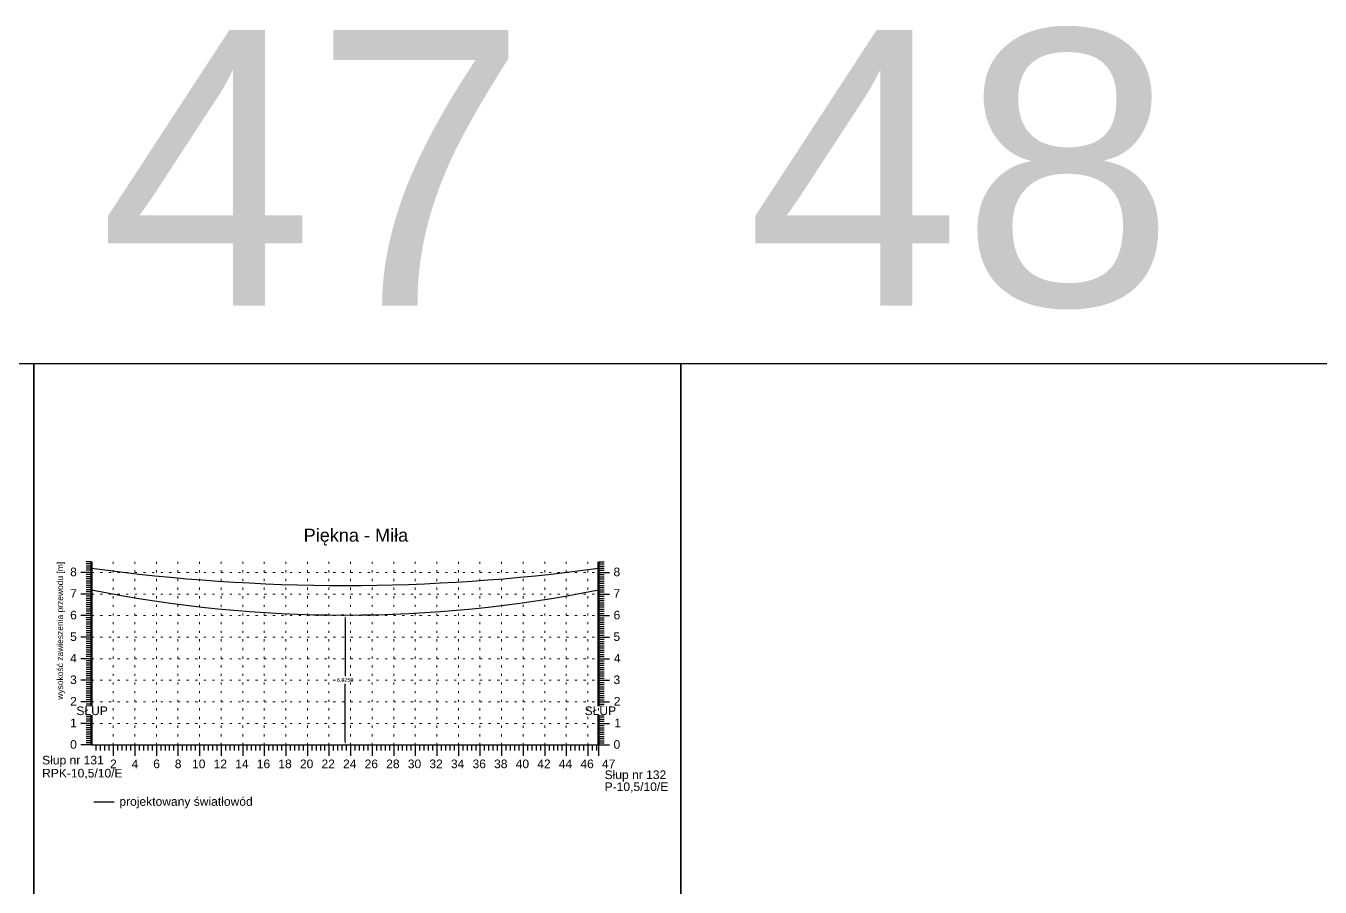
# Model space of a CAD drawing. Header units: metres. Extents: x -155 to 1812, y 681 to 886.
# Drawn here: x 1074.2 to 1134.2, y 836.2 to 876.2 of the extents above; entities that cross this region are included whole.
import ezdxf

# ---------------------------------------------------------------- set-up
doc = ezdxf.new("R2010")
doc.units = ezdxf.units.M
doc.header["$MEASUREMENT"] = 0
doc.linetypes.add('ACAD_ISO07W100', pattern=[3, 0, -3])
doc.layers.add('ramka', color=7, linetype='Continuous', plot=False)
doc.styles.get("Standard").update_dxf_attribs({"font": 'arial.ttf'})
doc.dimstyles.get("Standard").update_dxf_attribs({"dimtxt": 0.18, "dimasz": 0.18, "dimexe": 0.18, "dimexo": 0.0625, "dimgap": 0.09, "dimtad": 0, "dimtih": 1, "dimtoh": 1, "dimdec": 4, "dimzin": 0, "dimdsep": 46, "dimtxsty": 'Standard', "dimcen": 0.09, "dimadec": 0, "dimazin": 0, "dimtfac": 1, "dimtdec": 4, "dimtofl": 0, "dimtmove": 0, "dimatfit": 3, "dimfxl": 1, "dimtolj": 1, "dimtzin": 0, "dimarcsym": 0})

# ---------------------------------------------------------------- blocks, each defined once
blk = doc.blocks.new('*D203')
at = {"color": 0, "lineweight": -2}
for p, q in [((1088.917, 848.858), (1088.799, 848.858)), ((1088.979, 848.678), (1088.979, 846.028)), ((1088.979, 843.013), (1088.979, 845.664)), ((1079.892, 842.833), (1089.159, 842.833))]:
    blk.add_line(p, q, dxfattribs=at)
at = {"color": 0}
for points in [[(1089.009, 848.678), (1088.949, 848.678), (1088.979, 848.858)], [(1088.949, 843.013), (1089.009, 843.013), (1088.979, 842.833)]]:
    blk.add_solid(points, dxfattribs=at)
at = {"layer": 'Defpoints', "color": 0}
for p in [(1088.979, 848.858), (1079.829, 842.833), (1088.979, 842.833)]:
    blk.add_point(p, dxfattribs=at)
at = {"color": 0, "lineweight": 25, "insert": (1088.979, 845.846), "char_height": 0.18, "attachment_point": 5}
blk.add_mtext('\\A1;6.0250', dxfattribs=at)

msp = doc.modelspace()

# ---------------------------------------------------------------- linework, layer by layer
for p, q in [((1077.22936, 851.33334), (1076.97936, 851.33334)), ((1077.22936, 851.33334), (1077.22936, 842.83334)), ((1100.72936, 851.33334), (1100.72936, 842.83334)), ((1100.72936, 851.33334), (1100.97936, 851.33334)), ((1077.22936, 850.83334), (1076.72936, 850.83334)), ((1077.22936, 850.83334), (1076.72936, 850.83334)), ((1077.22936, 851.23334), (1076.97936, 851.23334)), ((1077.22936, 851.13334), (1076.97936, 851.13334)), ((1077.22936, 851.03334), (1076.97936, 851.03334)), ((1077.22936, 850.93334), (1076.97936, 850.93334)), ((1077.22936, 850.73334), (1076.97936, 850.73334)), ((1100.72936, 851.23334), (1100.97936, 851.23334)), ((1100.72936, 851.13334), (1100.97936, 851.13334)), ((1100.72936, 851.03334), (1100.97936, 851.03334)), ((1100.72936, 850.93334), (1100.97936, 850.93334)), ((1100.72936, 850.83334), (1101.22936, 850.83334)), ((1100.72936, 850.83334), (1101.22936, 850.83334)), ((1100.72936, 850.73334), (1100.97936, 850.73334)), ((1077.22936, 850.63334), (1076.97936, 850.63334)), ((1077.22936, 850.53334), (1076.97936, 850.53334)), ((1077.22936, 850.43334), (1076.97936, 850.43334)), ((1077.22936, 850.33334), (1076.97936, 850.33334)), ((1077.22936, 850.23334), (1076.97936, 850.23334)), ((1077.22936, 850.13334), (1076.97936, 850.13334)), ((1100.72936, 850.63334), (1100.97936, 850.63334)), ((1100.72936, 850.53334), (1100.97936, 850.53334)), ((1100.72936, 850.43334), (1100.97936, 850.43334)), ((1100.72936, 850.33334), (1100.97936, 850.33334)), ((1100.72936, 850.23334), (1100.97936, 850.23334)), ((1100.72936, 850.13334), (1100.97936, 850.13334)), ((1077.22936, 849.83334), (1076.72936, 849.83334)), ((1077.22936, 849.83334), (1076.72936, 849.83334)), ((1077.22936, 850.03334), (1076.97936, 850.03334)), ((1077.22936, 849.93334), (1076.97936, 849.93334)), ((1077.22936, 849.73334), (1076.97936, 849.73334)), ((1077.22936, 849.63334), (1076.97936, 849.63334)), ((1077.22936, 849.53334), (1076.97936, 849.53334)), ((1100.72936, 850.03334), (1100.97936, 850.03334)), ((1100.72936, 849.93334), (1100.97936, 849.93334)), ((1100.72936, 849.83334), (1101.22936, 849.83334)), ((1100.72936, 849.83334), (1101.22936, 849.83334)), ((1100.72936, 849.73334), (1100.97936, 849.73334)), ((1100.72936, 849.63334), (1100.97936, 849.63334)), ((1100.72936, 849.53334), (1100.97936, 849.53334)), ((1077.22936, 849.43334), (1076.97936, 849.43334)), ((1077.22936, 849.33334), (1076.97936, 849.33334)), ((1077.22936, 849.23334), (1076.97936, 849.23334)), ((1077.22936, 849.13334), (1076.97936, 849.13334)), ((1077.22936, 849.03334), (1076.97936, 849.03334)), ((1077.22936, 848.93334), (1076.97936, 848.93334)), ((1100.72936, 849.43334), (1100.97936, 849.43334)), ((1100.72936, 849.33334), (1100.97936, 849.33334)), ((1100.72936, 849.23334), (1100.97936, 849.23334)), ((1100.72936, 849.13334), (1100.97936, 849.13334)), ((1100.72936, 849.03334), (1100.97936, 849.03334)), ((1100.72936, 848.93334), (1100.97936, 848.93334)), ((1077.22936, 848.83334), (1076.72936, 848.83334)), ((1077.22936, 848.83334), (1076.72936, 848.83334)), ((1077.22936, 848.73334), (1076.97936, 848.73334)), ((1077.22936, 848.63334), (1076.97936, 848.63334)), ((1077.22936, 848.53334), (1076.97936, 848.53334)), ((1077.22936, 848.43334), (1076.97936, 848.43334)), ((1077.22936, 848.33334), (1076.97936, 848.33334)), ((1100.72936, 848.83334), (1101.22936, 848.83334)), ((1100.72936, 848.83334), (1101.22936, 848.83334)), ((1100.72936, 848.73334), (1100.97936, 848.73334)), ((1100.72936, 848.63334), (1100.97936, 848.63334)), ((1100.72936, 848.53334), (1100.97936, 848.53334)), ((1100.72936, 848.43334), (1100.97936, 848.43334)), ((1100.72936, 848.33334), (1100.97936, 848.33334)), ((1077.22936, 847.83334), (1076.72936, 847.83334)), ((1077.22936, 847.83334), (1076.72936, 847.83334)), ((1077.22936, 848.23334), (1076.97936, 848.23334)), ((1077.22936, 848.13334), (1076.97936, 848.13334)), ((1077.22936, 848.03334), (1076.97936, 848.03334)), ((1077.22936, 847.93334), (1076.97936, 847.93334)), ((1077.22936, 847.73334), (1076.97936, 847.73334)), ((1100.72936, 848.23334), (1100.97936, 848.23334)), ((1100.72936, 848.13334), (1100.97936, 848.13334)), ((1100.72936, 848.03334), (1100.97936, 848.03334)), ((1100.72936, 847.93334), (1100.97936, 847.93334)), ((1100.72936, 847.83334), (1101.22936, 847.83334)), ((1100.72936, 847.83334), (1101.22936, 847.83334)), ((1100.72936, 847.73334), (1100.97936, 847.73334)), ((1077.22936, 847.63334), (1076.97936, 847.63334)), ((1077.22936, 847.53334), (1076.97936, 847.53334)), ((1077.22936, 847.43334), (1076.97936, 847.43334)), ((1077.22936, 847.33334), (1076.97936, 847.33334)), ((1077.22936, 847.23334), (1076.97936, 847.23334)), ((1077.22936, 847.13334), (1076.97936, 847.13334)), ((1100.72936, 847.63334), (1100.97936, 847.63334)), ((1100.72936, 847.53334), (1100.97936, 847.53334)), ((1100.72936, 847.43334), (1100.97936, 847.43334)), ((1100.72936, 847.33334), (1100.97936, 847.33334)), ((1100.72936, 847.23334), (1100.97936, 847.23334)), ((1100.72936, 847.13334), (1100.97936, 847.13334)), ((1077.22936, 846.83334), (1076.72936, 846.83334)), ((1077.22936, 846.83334), (1076.72936, 846.83334)), ((1077.22936, 847.03334), (1076.97936, 847.03334)), ((1077.22936, 846.93334), (1076.97936, 846.93334)), ((1077.22936, 846.73334), (1076.97936, 846.73334)), ((1077.22936, 846.63334), (1076.97936, 846.63334)), ((1077.22936, 846.53334), (1076.97936, 846.53334)), ((1100.72936, 847.03334), (1100.97936, 847.03334)), ((1100.72936, 846.93334), (1100.97936, 846.93334)), ((1100.72936, 846.83334), (1101.22936, 846.83334)), ((1100.72936, 846.83334), (1101.22936, 846.83334)), ((1100.72936, 846.73334), (1100.97936, 846.73334)), ((1100.72936, 846.63334), (1100.97936, 846.63334)), ((1100.72936, 846.53334), (1100.97936, 846.53334)), ((1077.22936, 846.43334), (1076.97936, 846.43334)), ((1077.22936, 846.33334), (1076.97936, 846.33334)), ((1077.22936, 846.23334), (1076.97936, 846.23334)), ((1077.22936, 846.13334), (1076.97936, 846.13334)), ((1077.22936, 846.03334), (1076.97936, 846.03334)), ((1077.22936, 845.93334), (1076.97936, 845.93334)), ((1100.72936, 846.43334), (1100.97936, 846.43334)), ((1100.72936, 846.33334), (1100.97936, 846.33334)), ((1100.72936, 846.23334), (1100.97936, 846.23334)), ((1100.72936, 846.13334), (1100.97936, 846.13334)), ((1100.72936, 846.03334), (1100.97936, 846.03334)), ((1100.72936, 845.93334), (1100.97936, 845.93334)), ((1077.22936, 845.83334), (1076.72936, 845.83334)), ((1077.22936, 845.83334), (1076.72936, 845.83334)), ((1077.22936, 845.73334), (1076.97936, 845.73334)), ((1077.22936, 845.63334), (1076.97936, 845.63334)), ((1077.22936, 845.53334), (1076.97936, 845.53334)), ((1077.22936, 845.43334), (1076.97936, 845.43334)), ((1077.22936, 845.33334), (1076.97936, 845.33334)), ((1100.72936, 845.83334), (1101.22936, 845.83334)), ((1100.72936, 845.83334), (1101.22936, 845.83334)), ((1100.72936, 845.73334), (1100.97936, 845.73334)), ((1100.72936, 845.63334), (1100.97936, 845.63334)), ((1100.72936, 845.53334), (1100.97936, 845.53334)), ((1100.72936, 845.43334), (1100.97936, 845.43334)), ((1100.72936, 845.33334), (1100.97936, 845.33334)), ((1077.22936, 844.83334), (1076.72936, 844.83334)), ((1077.22936, 844.83334), (1076.72936, 844.83334)), ((1077.22936, 845.23334), (1076.97936, 845.23334)), ((1077.22936, 845.13334), (1076.97936, 845.13334)), ((1077.22936, 845.03334), (1076.97936, 845.03334)), ((1077.22936, 844.93334), (1076.97936, 844.93334)), ((1077.22936, 844.73334), (1076.97936, 844.73334)), ((1100.72936, 845.23334), (1100.97936, 845.23334)), ((1100.72936, 845.13334), (1100.97936, 845.13334)), ((1100.72936, 845.03334), (1100.97936, 845.03334)), ((1100.72936, 844.93334), (1100.97936, 844.93334)), ((1100.72936, 844.83334), (1101.22936, 844.83334)), ((1100.72936, 844.83334), (1101.22936, 844.83334)), ((1100.72936, 844.73334), (1100.97936, 844.73334)), ((1077.22936, 844.63334), (1076.97936, 844.63334)), ((1077.22936, 844.53334), (1076.97936, 844.53334)), ((1077.22936, 844.43334), (1076.97936, 844.43334)), ((1077.22936, 844.33334), (1076.97936, 844.33334)), ((1077.22936, 844.23334), (1076.97936, 844.23334)), ((1077.22936, 844.13334), (1076.97936, 844.13334)), ((1100.72936, 844.63334), (1100.97936, 844.63334)), ((1100.72936, 844.53334), (1100.97936, 844.53334)), ((1100.72936, 844.43334), (1100.97936, 844.43334)), ((1100.72936, 844.33334), (1100.97936, 844.33334)), ((1100.72936, 844.23334), (1100.97936, 844.23334)), ((1100.72936, 844.13334), (1100.97936, 844.13334)), ((1077.22936, 843.83334), (1076.72936, 843.83334)), ((1077.22936, 843.83334), (1076.72936, 843.83334)), ((1077.22936, 844.03334), (1076.97936, 844.03334)), ((1077.22936, 843.93334), (1076.97936, 843.93334)), ((1077.22936, 843.73334), (1076.97936, 843.73334)), ((1077.22936, 843.63334), (1076.97936, 843.63334)), ((1077.22936, 843.53334), (1076.97936, 843.53334)), ((1100.72936, 844.03334), (1100.97936, 844.03334)), ((1100.72936, 843.93334), (1100.97936, 843.93334)), ((1100.72936, 843.83334), (1101.22936, 843.83334)), ((1100.72936, 843.83334), (1101.22936, 843.83334)), ((1100.72936, 843.73334), (1100.97936, 843.73334)), ((1100.72936, 843.63334), (1100.97936, 843.63334)), ((1100.72936, 843.53334), (1100.97936, 843.53334)), ((1077.22936, 843.43334), (1076.97936, 843.43334)), ((1077.22936, 843.33334), (1076.97936, 843.33334)), ((1077.22936, 843.23334), (1076.97936, 843.23334)), ((1077.22936, 843.13334), (1076.97936, 843.13334)), ((1077.22936, 843.03334), (1076.97936, 843.03334)), ((1077.22936, 842.93334), (1076.97936, 842.93334)), ((1100.72936, 843.43334), (1100.97936, 843.43334)), ((1100.72936, 843.33334), (1100.97936, 843.33334)), ((1100.72936, 843.23334), (1100.97936, 843.23334)), ((1100.72936, 843.13334), (1100.97936, 843.13334)), ((1100.72936, 843.03334), (1100.97936, 843.03334)), ((1100.72936, 842.93334), (1100.97936, 842.93334)), ((1077.22936, 842.83334), (1076.72936, 842.83334)), ((1077.22936, 842.83334), (1076.97936, 842.83334)), ((1077.22936, 842.83334), (1100.72936, 842.83334)), ((1077.42936, 842.83334), (1077.42936, 842.58334)), ((1077.62936, 842.83334), (1077.62936, 842.58334)), ((1077.82936, 842.83334), (1077.82936, 842.58334)), ((1078.02936, 842.83334), (1078.02936, 842.58334)), ((1078.22936, 842.83334), (1078.22936, 842.33334)), ((1078.42936, 842.83334), (1078.42936, 842.58334)), ((1078.62936, 842.83334), (1078.62936, 842.58334)), ((1078.82936, 842.83334), (1078.82936, 842.58334)), ((1079.02936, 842.83334), (1079.02936, 842.58334)), ((1079.22936, 842.83334), (1079.22936, 842.33334)), ((1079.42936, 842.83334), (1079.42936, 842.58334)), ((1079.62936, 842.83334), (1079.62936, 842.58334)), ((1079.82936, 842.83334), (1079.82936, 842.58334)), ((1080.02936, 842.83334), (1080.02936, 842.58334)), ((1080.22936, 842.83334), (1080.22936, 842.33334)), ((1080.42936, 842.83334), (1080.42936, 842.58334)), ((1080.62936, 842.83334), (1080.62936, 842.58334)), ((1080.82936, 842.83334), (1080.82936, 842.58334)), ((1081.02936, 842.83334), (1081.02936, 842.58334)), ((1081.22936, 842.83334), (1081.22936, 842.33334)), ((1081.42936, 842.83334), (1081.42936, 842.58334)), ((1081.62936, 842.83334), (1081.62936, 842.58334)), ((1081.82936, 842.83334), (1081.82936, 842.58334)), ((1082.02936, 842.83334), (1082.02936, 842.58334)), ((1082.22936, 842.83334), (1082.22936, 842.33334)), ((1082.42936, 842.83334), (1082.42936, 842.58334)), ((1082.62936, 842.83334), (1082.62936, 842.58334)), ((1082.82936, 842.83334), (1082.82936, 842.58334)), ((1083.02936, 842.83334), (1083.02936, 842.58334)), ((1083.22936, 842.83334), (1083.22936, 842.33334)), ((1083.42936, 842.83334), (1083.42936, 842.58334)), ((1083.62936, 842.83334), (1083.62936, 842.58334)), ((1083.82936, 842.83334), (1083.82936, 842.58334)), ((1084.02936, 842.83334), (1084.02936, 842.58334)), ((1084.22936, 842.83334), (1084.22936, 842.33334)), ((1084.42936, 842.83334), (1084.42936, 842.58334)), ((1084.62936, 842.83334), (1084.62936, 842.58334)), ((1084.82936, 842.83334), (1084.82936, 842.58334)), ((1085.02936, 842.83334), (1085.02936, 842.58334)), ((1085.22936, 842.83334), (1085.22936, 842.33334)), ((1085.42936, 842.83334), (1085.42936, 842.58334)), ((1085.62936, 842.83334), (1085.62936, 842.58334)), ((1085.82936, 842.83334), (1085.82936, 842.58334)), ((1086.02936, 842.83334), (1086.02936, 842.58334)), ((1086.22936, 842.83334), (1086.22936, 842.33334)), ((1086.42936, 842.83334), (1086.42936, 842.58334)), ((1086.62936, 842.83334), (1086.62936, 842.58334)), ((1086.82936, 842.83334), (1086.82936, 842.58334)), ((1087.02936, 842.83334), (1087.02936, 842.58334)), ((1087.22936, 842.83334), (1087.22936, 842.33334)), ((1087.42936, 842.83334), (1087.42936, 842.58334)), ((1087.62936, 842.83334), (1087.62936, 842.58334)), ((1087.82936, 842.83334), (1087.82936, 842.58334)), ((1088.02936, 842.83334), (1088.02936, 842.58334)), ((1088.22936, 842.83334), (1088.22936, 842.33334)), ((1088.42936, 842.83334), (1088.42936, 842.58334)), ((1088.62936, 842.83334), (1088.62936, 842.58334)), ((1088.82936, 842.83334), (1088.82936, 842.58334)), ((1089.02936, 842.83334), (1089.02936, 842.58334)), ((1089.22936, 842.83334), (1089.22936, 842.33334)), ((1089.42936, 842.83334), (1089.42936, 842.58334)), ((1089.62936, 842.83334), (1089.62936, 842.58334)), ((1089.82936, 842.83334), (1089.82936, 842.58334)), ((1090.02936, 842.83334), (1090.02936, 842.58334)), ((1090.22936, 842.83334), (1090.22936, 842.33334)), ((1090.42936, 842.83334), (1090.42936, 842.58334)), ((1090.62936, 842.83334), (1090.62936, 842.58334)), ((1090.82936, 842.83334), (1090.82936, 842.58334)), ((1091.02936, 842.83334), (1091.02936, 842.58334)), ((1091.22936, 842.83334), (1091.22936, 842.33334)), ((1091.42936, 842.83334), (1091.42936, 842.58334)), ((1091.62936, 842.83334), (1091.62936, 842.58334)), ((1091.82936, 842.83334), (1091.82936, 842.58334)), ((1092.02936, 842.83334), (1092.02936, 842.58334)), ((1092.22936, 842.83334), (1092.22936, 842.33334)), ((1092.42936, 842.83334), (1092.42936, 842.58334)), ((1092.62936, 842.83334), (1092.62936, 842.58334)), ((1092.82936, 842.83334), (1092.82936, 842.58334)), ((1093.02936, 842.83334), (1093.02936, 842.58334)), ((1093.22936, 842.83334), (1093.22936, 842.33334)), ((1093.42936, 842.83334), (1093.42936, 842.58334)), ((1093.62936, 842.83334), (1093.62936, 842.58334)), ((1093.82936, 842.83334), (1093.82936, 842.58334)), ((1094.02936, 842.83334), (1094.02936, 842.58334)), ((1094.22936, 842.83334), (1094.22936, 842.33334)), ((1094.42936, 842.83334), (1094.42936, 842.58334)), ((1094.62936, 842.83334), (1094.62936, 842.58334)), ((1094.82936, 842.83334), (1094.82936, 842.58334)), ((1095.02936, 842.83334), (1095.02936, 842.58334)), ((1095.22936, 842.83334), (1095.22936, 842.33334)), ((1095.42936, 842.83334), (1095.42936, 842.58334)), ((1095.62936, 842.83334), (1095.62936, 842.58334)), ((1095.82936, 842.83334), (1095.82936, 842.58334)), ((1096.02936, 842.83334), (1096.02936, 842.58334)), ((1096.22936, 842.83334), (1096.22936, 842.33334)), ((1096.22936, 842.83334), (1096.22936, 842.33334)), ((1096.42936, 842.83334), (1096.42936, 842.58334)), ((1096.62936, 842.83334), (1096.62936, 842.58334)), ((1096.82936, 842.83334), (1096.82936, 842.58334)), ((1097.02936, 842.83334), (1097.02936, 842.58334)), ((1097.22936, 842.83334), (1097.22936, 842.33334)), ((1097.22936, 842.83334), (1097.22936, 842.33334)), ((1097.42936, 842.83334), (1097.42936, 842.58334)), ((1097.62936, 842.83334), (1097.62936, 842.58334)), ((1097.82936, 842.83334), (1097.82936, 842.58334)), ((1098.02936, 842.83334), (1098.02936, 842.58334)), ((1098.22936, 842.83334), (1098.22936, 842.33334)), ((1098.22936, 842.83334), (1098.22936, 842.33334)), ((1098.42936, 842.83334), (1098.42936, 842.58334)), ((1098.62936, 842.83334), (1098.62936, 842.58334)), ((1098.82936, 842.83334), (1098.82936, 842.58334)), ((1099.02936, 842.83334), (1099.02936, 842.58334)), ((1099.22936, 842.83334), (1099.22936, 842.33334)), ((1099.22936, 842.83334), (1099.22936, 842.33334)), ((1099.42936, 842.83334), (1099.42936, 842.58334)), ((1099.62936, 842.83334), (1099.62936, 842.58334)), ((1099.82936, 842.83334), (1099.82936, 842.58334)), ((1100.02936, 842.83334), (1100.02936, 842.58334)), ((1100.22936, 842.83334), (1100.22936, 842.33334)), ((1100.22936, 842.83334), (1100.22936, 842.33334)), ((1100.42936, 842.83334), (1100.42936, 842.58334)), ((1100.62936, 842.83334), (1100.62936, 842.58334)), ((1100.72936, 842.83334), (1101.22936, 842.83334)), ((1100.72936, 842.83334), (1100.97936, 842.83334)), ((1100.72936, 842.83334), (1100.72936, 842.33334)), ((1100.72936, 842.83334), (1100.72936, 842.33334))]:
    msp.add_line(p, q)
at = {"lineweight": 100}
for p, q in [((1077.22936, 851.33334), (1077.22936, 842.83334)), ((1100.72936, 851.33334), (1100.72936, 842.83334))]:
    msp.add_line(p, q, dxfattribs=at)
at = {"linetype": 'ACAD_ISO07W100', "lineweight": 15, "ltscale": 0.1}
for p, q in [((1078.22936, 842.83334), (1078.22936, 851.33334)), ((1079.22936, 842.83334), (1079.22936, 851.33334)), ((1080.22936, 842.83334), (1080.22936, 851.33334)), ((1081.22936, 842.83334), (1081.22936, 851.33334)), ((1082.22936, 842.83334), (1082.22936, 851.33334)), ((1083.22936, 842.83334), (1083.22936, 851.33334)), ((1084.22936, 842.83334), (1084.22936, 851.33334)), ((1085.22936, 842.83334), (1085.22936, 851.33334)), ((1086.22936, 842.83334), (1086.22936, 851.33334)), ((1087.22936, 842.83334), (1087.22936, 851.33334)), ((1088.22936, 842.83334), (1088.22936, 851.33334)), ((1089.22936, 842.83334), (1089.22936, 851.33334)), ((1090.22936, 842.83334), (1090.22936, 851.33334)), ((1091.22936, 842.83334), (1091.22936, 851.33334)), ((1092.22936, 842.83334), (1092.22936, 851.33334)), ((1093.22936, 842.83334), (1093.22936, 851.33334)), ((1094.22936, 842.83334), (1094.22936, 851.33334)), ((1095.22936, 842.83334), (1095.22936, 851.33334)), ((1096.22936, 842.83334), (1096.22936, 851.33334)), ((1097.22936, 842.83334), (1097.22936, 851.33334)), ((1098.22936, 842.83334), (1098.22936, 851.33334)), ((1099.22936, 842.83334), (1099.22936, 851.33334)), ((1100.72936, 842.83334), (1100.72936, 851.33334)), ((1077.22936, 850.83334), (1100.72936, 850.83334)), ((1077.22936, 849.83334), (1100.72936, 849.83334)), ((1077.22936, 848.83334), (1100.72936, 848.83334)), ((1077.22936, 847.83334), (1100.72936, 847.83334)), ((1077.22936, 846.83334), (1100.72936, 846.83334)), ((1077.22936, 845.83334), (1100.72936, 845.83334)), ((1077.22936, 844.83334), (1100.72936, 844.83334)), ((1077.22936, 843.83334), (1100.72936, 843.83334))]:
    msp.add_line(p, q, dxfattribs=at)
at = {"color": 3, "lineweight": 25}
msp.add_line((1077.33491, 840.20312), (1078.2655, 840.20312), dxfattribs=at)
at = {"lineweight": 25}
for points in [[(1044.54271, 860.52182), (1074.54271, 860.52182), (1074.54271, 830.52182), (1044.54271, 830.52182), (1044.54271, 860.52182)], [(1074.54271, 860.52182), (1104.54271, 860.52182), (1104.54271, 830.52182), (1074.54271, 830.52182), (1074.54271, 860.52182)], [(1104.54271, 860.52182), (1134.54271, 860.52182), (1134.54271, 830.52182), (1104.54271, 830.52182), (1104.54271, 860.52182)], [(1100.72936, 842.83334), (1101.22936, 842.83334)]]:
    msp.add_lwpolyline(points, dxfattribs=at)
at = {"lineweight": 30}
msp.add_arc((1088.97936, 936.9224), 86.68906, 262.2100437, 277.7899563, dxfattribs=at)
at = {"color": 3, "lineweight": 30}
msp.add_arc((1088.97936, 908.19584), 59.3375, 258.5788137, 281.4211863, dxfattribs=at)
at = {"layer": 'ramka'}
msp.add_line((1077.22936, 842.83334), (1089.22936, 842.83334), dxfattribs=at)
at = {"layer": 'ramka', "color": 6}
msp.add_line((1100.22936, 842.83334), (1100.72936, 842.83334), dxfattribs=at)

# ---------------------------------------------------------------- texts
at = {"lineweight": 25}
for s, p in [('47', (1077.58131, 863.21103)), ('48', (1107.58131, 863.21103))]:
    msp.add_text(s, height=12.782133, dxfattribs=at).set_placement(p)
for s, p in [('8', (1076.2321, 850.65925)), ('8', (1101.41775, 850.65925)), ('7', (1076.2321, 849.65925)), ('7', (1101.41475, 849.65925)), ('6', (1076.2321, 848.65925)), ('6', (1101.42048, 848.65925)), ('5', (1076.2321, 847.65925)), ('5', (1101.41502, 847.65925)), ('4', (1076.2321, 846.65925)), ('4', (1101.43576, 846.65925)), ('3', (1076.2321, 845.65925)), ('3', (1101.41775, 845.65925)), ('2', (1076.2321, 844.65925)), ('2', (1101.42894, 844.65925)), ('1', (1076.2321, 843.65925)), ('1', (1101.45759, 843.65925)), ('0', (1076.2321, 842.65925)), ('0', (1101.41939, 842.65925)), ('Słup nr 131', (1074.93411, 841.93143)), ('RPK-10,5/10/E', (1074.93411, 841.32654)), ('2', (1078.08255, 841.75766)), ('4', (1079.08255, 841.75766)), ('6', (1080.08255, 841.75766)), ('8', (1081.08255, 841.75766)), ('10', (1081.88255, 841.75766)), ('12', (1082.88255, 841.75766)), ('14', (1083.88255, 841.75766)), ('16', (1084.88255, 841.75766)), ('18', (1085.88255, 841.75766)), ('20', (1086.88255, 841.75766)), ('22', (1087.88255, 841.75766)), ('24', (1088.88255, 841.75766)), ('26', (1089.88255, 841.75766)), ('28', (1090.88255, 841.75766)), ('30', (1091.88255, 841.75766)), ('32', (1092.88255, 841.75766)), ('34', (1093.88255, 841.75766)), ('36', (1094.88255, 841.75766)), ('38', (1095.88255, 841.75766)), ('40', (1096.88255, 841.75766)), ('42', (1097.88255, 841.75766)), ('44', (1098.88255, 841.75766)), ('46', (1099.88255, 841.75766)), ('47', (1100.88255, 841.75766)), ('Słup nr 132', (1101.00433, 841.25219)), ('P-10,5/10/E', (1101.00594, 840.69724)), ('projektowany światłowód', (1078.51426, 840.01336))]:
    msp.add_text(s, height=0.4).set_placement(p)
at = {"lineweight": 25, "insert": (1089.47932, 852.47302), "char_height": 0.6, "width": 11.6473455, "attachment_point": 5}
msp.add_mtext('Piękna - Miła', dxfattribs=at)

# ---------------------------------------------------------------- dimensions: what is measured, and where the dimension line sits
at = {"lineweight": 25}
dim = msp.add_linear_dim(base=(1088.97936, 842.83334), p1=(1088.97936, 848.85834), p2=(1079.82936, 842.83334), angle=90, dimstyle='Standard', dxfattribs=at)
dim.commit()
dim.dimension.update_dxf_attribs({"geometry": '*D203', "text_midpoint": (1088.97936, 845.84584)})

# ---------------------------------------------------------------- next in the draw order: texts
at = {"lineweight": 18, "insert": (1075.62659, 844.93545), "char_height": 0.28, "attachment_point": 1, "rotation": 90, "bg_fill": 3, "box_fill_scale": 1, "bg_fill_color": 256, "bg_fill_transparency": 0}
msp.add_mtext_dynamic_manual_height_columns('wysokość zawieszenia przewodu [m]', width=9.2804774, gutter_width=2, heights=[-0.36385], dxfattribs=at)
at = {"lineweight": 18, "char_height": 0.4, "attachment_point": 1, "bg_fill": 3, "box_fill_scale": 1, "bg_fill_color": 256, "bg_fill_transparency": 0}
for insert in [(1076.52126, 844.61955), (1100.07843, 844.61955)]:
    msp.add_mtext_dynamic_manual_height_columns('SŁUP', width=1.5368437, gutter_width=2, heights=[-0.41364], dxfattribs=dict(at, insert=insert))

# ---------------------------------------------------------------- next in the draw order: linework, layer by layer
at = {"linetype": 'ACAD_ISO07W100', "lineweight": 15, "ltscale": 0.1}
for p, q in [((1100.22936, 842.83334), (1100.22936, 851.33334)), ((1100.72936, 842.83334), (1100.72936, 851.33334))]:
    msp.add_line(p, q, dxfattribs=at)

doc.saveas('drawing.dxf')
